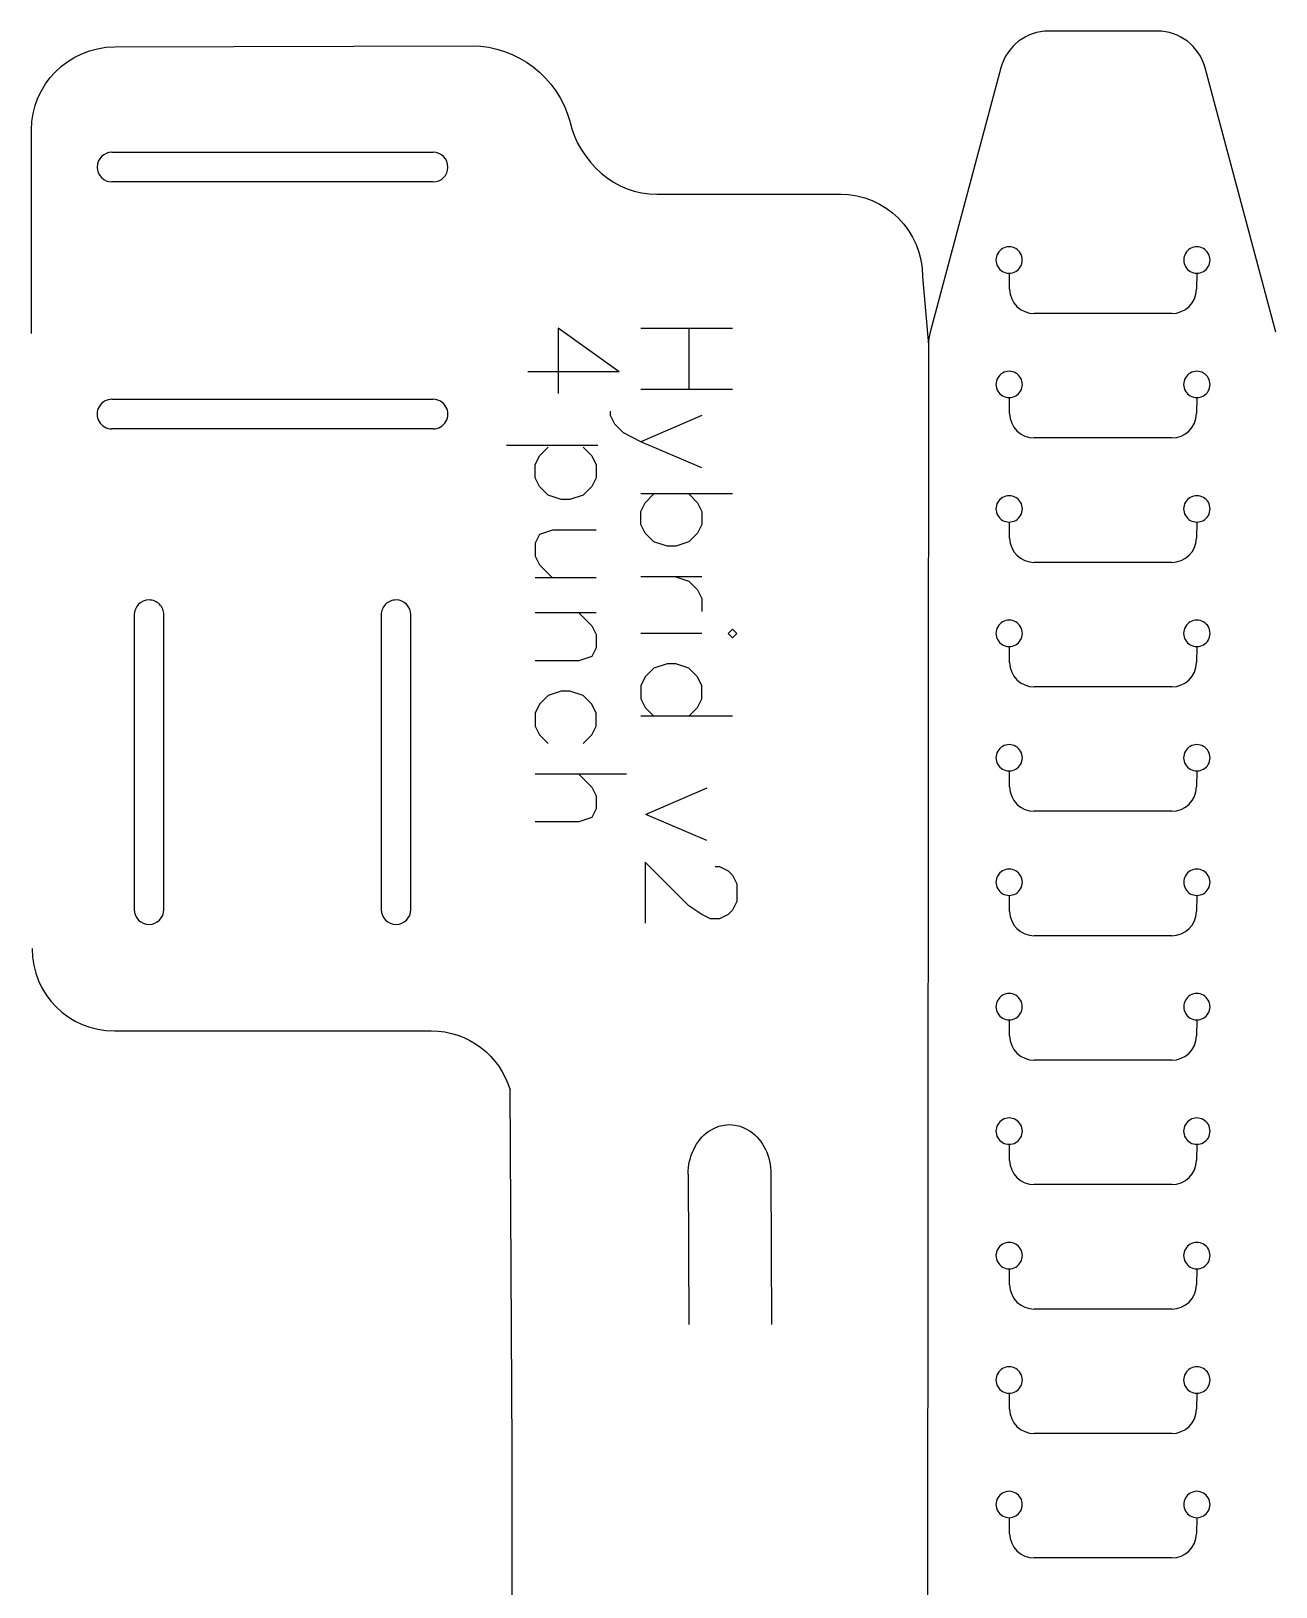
# Model space of a CAD drawing. Extents: x 9 to 642, y 361 to 1089.
# Drawn here: x 436 to 511.6, y 994.9 to 1089.4 of the extents above; entities that cross this region are included whole.
import ezdxf

# ---------------------------------------------------------------- set-up
doc = ezdxf.new("R2010")
doc.units = 0
doc.layers.add('Layer_1', color=7, linetype='CONTINUOUS')

msp = doc.modelspace()

# ---------------------------------------------------------------- linework, layer by layer
at = {"layer": 'Layer_1', "color": 7}
for p, q in [((504.374573, 1089.389811), (497.778537, 1089.389811)), ((441.046844, 1088.442497), (462.803558, 1088.486498)), ((494.880741, 1087.166253), (490.578775, 1071.111045)), ((511.574309, 1071.111045), (507.272343, 1087.166253)), ((435.982242, 1083.41298), (435.982242, 1071.024976)), ((473.976144, 1079.482224), (485.165612, 1079.479578)), ((490.114564, 1074.486203), (490.47654, 1070.334599)), ((490.47654, 1070.334599), (490.212248, 751.059959)), ((441.038747, 1028.676509), (460.272289, 1028.676509)), ((465.059554, 1025.162816), (465.170785, 1003.283468)), ((465.170785, 1003.283468), (465.170785, 753.097225))]:
    msp.add_line(p, q, dxfattribs=at)
at = {"layer": 'Layer_1', "color": 1}
for p, q in [((440.89283, 1082.033151), (460.392833, 1082.033151)), ((460.392833, 1080.233138), (440.89283, 1080.233138)), ((495.376544, 1074.6898), (495.376544, 1074.6898)), ((495.404616, 1073.717509), (495.38927, 1074.689905)), ((506.763867, 1074.689905), (506.748521, 1073.717509)), ((506.77654, 1074.6898), (506.77654, 1074.6898)), ((505.248651, 1072.241266), (496.904433, 1072.241266)), ((440.89283, 1067.033155), (460.392833, 1067.033155)), ((495.376544, 1067.132823), (495.376544, 1067.132823)), ((495.404616, 1066.160533), (495.38927, 1067.132929)), ((506.763867, 1067.132929), (506.748521, 1066.160533)), ((506.77654, 1067.132823), (506.77654, 1067.132823)), ((460.392833, 1065.233141), (440.89283, 1065.233141)), ((505.248651, 1064.68429), (496.904433, 1064.68429)), ((495.376544, 1059.575847), (495.376544, 1059.575847)), ((495.404616, 1058.603556), (495.38927, 1059.575953)), ((506.763867, 1059.575953), (506.748521, 1058.603556)), ((506.77654, 1059.575847), (506.77654, 1059.575847)), ((505.248651, 1057.127314), (496.904433, 1057.127314)), ((443.14282, 1054.846261), (443.14282, 1054.846261)), ((458.142843, 1054.846261), (458.142843, 1054.846261)), ((442.24284, 1053.946255), (442.24284, 1036.04624)), ((444.042826, 1036.04624), (444.042826, 1053.946255)), ((457.242836, 1053.946255), (457.242836, 1036.04624)), ((459.042823, 1036.04624), (459.042823, 1053.946255)), ((495.376544, 1052.018871), (495.376544, 1052.018871)), ((495.404616, 1051.04658), (495.38927, 1052.01895)), ((506.763867, 1052.01895), (506.748521, 1051.04658)), ((506.77654, 1052.018871), (506.77654, 1052.018871)), ((505.248651, 1049.570337), (496.904433, 1049.570337)), ((495.376544, 1044.461895), (495.376544, 1044.461895)), ((495.404616, 1043.489577), (495.38927, 1044.461974)), ((506.763867, 1044.461974), (506.748521, 1043.489577)), ((506.77654, 1044.461895), (506.77654, 1044.461895)), ((505.248651, 1042.013361), (496.904433, 1042.013361)), ((495.376544, 1036.904892), (495.376544, 1036.904892)), ((495.404616, 1035.932601), (495.38927, 1036.904998)), ((506.763867, 1036.904998), (506.748521, 1035.932601)), ((506.77654, 1036.904892), (506.77654, 1036.904892)), ((443.14282, 1035.146259), (443.14282, 1035.146259)), ((458.142843, 1035.146259), (458.142843, 1035.146259)), ((505.248651, 1034.456385), (496.904433, 1034.456385)), ((495.376544, 1029.347916), (495.376544, 1029.347916)), ((495.404616, 1028.375625), (495.38927, 1029.348021)), ((506.763867, 1029.348021), (506.748521, 1028.375625)), ((506.77654, 1029.347916), (506.77654, 1029.347916)), ((505.248651, 1026.899382), (496.904433, 1026.899382)), ((495.376544, 1021.790939), (495.376544, 1021.790939)), ((495.404616, 1020.818649), (495.38927, 1021.791045)), ((506.763867, 1021.791045), (506.748521, 1020.818649)), ((506.77654, 1021.790939), (506.77654, 1021.790939)), ((475.881303, 1019.983676), (475.928055, 1010.858965)), ((480.911006, 1019.98328), (480.934554, 1010.857959)), ((505.248651, 1019.342406), (496.904433, 1019.342406)), ((495.376544, 1014.233963), (495.376544, 1014.233963)), ((495.404616, 1013.261672), (495.38927, 1014.234069)), ((506.763867, 1014.234069), (506.748521, 1013.261672)), ((506.77654, 1014.233963), (506.77654, 1014.233963)), ((505.248651, 1011.78543), (496.904433, 1011.78543)), ((495.376544, 1006.676987), (495.376544, 1006.676987)), ((495.404616, 1005.704696), (495.38927, 1006.677066)), ((506.763867, 1006.677066), (506.748521, 1005.704696)), ((506.77654, 1006.676987), (506.77654, 1006.676987)), ((505.248651, 1004.228453), (496.904433, 1004.228453)), ((495.376544, 999.119984), (495.376544, 999.119984)), ((495.404616, 998.147693), (495.38927, 999.12009)), ((506.763867, 999.12009), (506.748521, 998.147693)), ((506.77654, 999.119984), (506.77654, 999.119984)), ((505.248651, 996.671477), (496.904433, 996.671477))]:
    msp.add_line(p, q, dxfattribs=at)
at = {"layer": 'Layer_1', "color": 5}
for p, q in [((471.700304, 1068.705507), (467.996138, 1071.35134)), ((467.996138, 1071.35134), (467.996138, 1067.38259)), ((478.56939, 1071.336576), (473.01314, 1071.336576)), ((475.923557, 1071.336576), (475.923557, 1067.63241)), ((471.700304, 1068.705507), (466.144054, 1068.705507)), ((478.56939, 1067.63241), (473.01314, 1067.63241)), ((471.161057, 1066.04491), (471.161057, 1066.309493)), ((471.42564, 1065.515743), (471.161057, 1066.04491)), ((476.717307, 1066.04491), (473.01314, 1064.45741)), ((471.954807, 1064.986576), (471.42564, 1065.515743)), ((473.01314, 1064.45741), (471.954807, 1064.986576)), ((470.404402, 1064.231403), (464.848152, 1064.231403)), ((466.853587, 1063.591005), (467.382754, 1064.120172)), ((469.499394, 1064.120172), (470.028561, 1063.591005)), ((476.717307, 1062.86991), (473.01314, 1064.45741)), ((466.589004, 1063.061838), (466.853587, 1063.591005)), ((466.589004, 1062.268088), (466.589004, 1063.061838)), ((470.028561, 1063.591005), (470.293144, 1063.061838)), ((470.293144, 1063.061838), (470.293144, 1062.268088)), ((466.853587, 1061.738922), (466.589004, 1062.268088)), ((470.293144, 1062.268088), (470.028561, 1061.738922)), ((467.382754, 1061.209755), (466.853587, 1061.738922)), ((468.176478, 1060.945172), (467.382754, 1061.209755)), ((468.705644, 1060.945172), (468.176478, 1060.945172)), ((469.499394, 1061.209755), (468.705644, 1060.945172)), ((470.028561, 1061.738922), (469.499394, 1061.209755)), ((478.56939, 1061.28241), (473.01314, 1061.28241)), ((473.277724, 1060.753243), (473.80689, 1061.28241)), ((475.923557, 1061.28241), (476.452724, 1060.753243)), ((473.01314, 1060.224076), (473.277724, 1060.753243)), ((473.01314, 1059.430326), (473.01314, 1060.224076)), ((476.452724, 1060.753243), (476.717307, 1060.224076)), ((476.717307, 1060.224076), (476.717307, 1059.430326)), ((467.647337, 1059.093088), (466.853587, 1058.828505)), ((470.293144, 1059.093088), (467.647337, 1059.093088)), ((473.277724, 1058.90116), (473.01314, 1059.430326)), ((476.717307, 1059.430326), (476.452724, 1058.90116)), ((466.853587, 1058.828505), (466.589004, 1058.299338)), ((466.589004, 1058.299338), (466.589004, 1057.505562)), ((473.80689, 1058.371993), (473.277724, 1058.90116)), ((474.60064, 1058.10741), (473.80689, 1058.371993)), ((475.129807, 1058.10741), (474.60064, 1058.10741)), ((475.923557, 1058.371993), (475.129807, 1058.10741)), ((476.452724, 1058.90116), (475.923557, 1058.371993)), ((466.589004, 1057.505562), (466.853587, 1056.976395)), ((466.853587, 1056.976395), (467.647337, 1056.182645)), ((476.717307, 1056.255326), (473.01314, 1056.255326)), ((475.129807, 1056.255326), (475.923557, 1055.990743)), ((470.293144, 1056.182645), (466.589004, 1056.182645)), ((475.923557, 1055.990743), (476.452724, 1055.461576)), ((476.452724, 1055.461576), (476.717307, 1054.93241)), ((476.717307, 1054.93241), (476.717307, 1054.13866)), ((470.293144, 1054.065979), (466.589004, 1054.065979)), ((469.234811, 1054.065979), (470.028561, 1053.272229)), ((470.028561, 1053.272229), (470.293144, 1052.743062)), ((470.293144, 1052.743062), (470.293144, 1051.949312)), ((476.717307, 1052.815743), (473.01314, 1052.815743)), ((478.56939, 1053.080326), (478.304807, 1052.815743)), ((478.304807, 1052.815743), (478.56939, 1052.55116)), ((478.833974, 1052.815743), (478.56939, 1053.080326)), ((478.56939, 1052.55116), (478.833974, 1052.815743)), ((470.293144, 1051.949312), (470.028561, 1051.420145)), ((469.234811, 1051.155562), (466.589004, 1051.155562)), ((470.028561, 1051.420145), (469.234811, 1051.155562)), ((473.80689, 1050.699076), (473.277724, 1050.16991)), ((474.60064, 1050.96366), (473.80689, 1050.699076)), ((475.129807, 1050.96366), (474.60064, 1050.96366)), ((475.923557, 1050.699076), (475.129807, 1050.96366)), ((476.452724, 1050.16991), (475.923557, 1050.699076)), ((473.277724, 1050.16991), (473.01314, 1049.640743)), ((473.01314, 1049.640743), (473.01314, 1048.846993)), ((476.717307, 1049.640743), (476.452724, 1050.16991)), ((476.717307, 1048.846993), (476.717307, 1049.640743)), ((467.382754, 1049.038895), (466.853587, 1048.509729)), ((468.176478, 1049.303479), (467.382754, 1049.038895)), ((468.705644, 1049.303479), (468.176478, 1049.303479)), ((469.499394, 1049.038895), (468.705644, 1049.303479)), ((470.028561, 1048.509729), (469.499394, 1049.038895)), ((473.01314, 1048.846993), (473.277724, 1048.317826)), ((476.452724, 1048.317826), (476.717307, 1048.846993)), ((466.853587, 1048.509729), (466.589004, 1047.980562)), ((466.589004, 1047.980562), (466.589004, 1047.186812)), ((470.293144, 1047.980562), (470.028561, 1048.509729)), ((470.293144, 1047.186812), (470.293144, 1047.980562)), ((478.56939, 1047.78866), (473.01314, 1047.78866)), ((473.277724, 1048.317826), (473.80689, 1047.78866)), ((475.923557, 1047.78866), (476.452724, 1048.317826)), ((466.589004, 1047.186812), (466.853587, 1046.657645)), ((470.028561, 1046.657645), (470.293144, 1047.186812)), ((466.853587, 1046.657645), (467.382754, 1046.128479)), ((469.499394, 1046.128479), (470.028561, 1046.657645)), ((472.145228, 1044.276395), (466.589004, 1044.276395)), ((469.234811, 1044.276395), (470.028561, 1043.482645)), ((470.028561, 1043.482645), (470.293144, 1042.953479)), ((477.012741, 1043.412451), (473.308574, 1041.824951)), ((470.293144, 1042.159729), (470.028561, 1041.630562)), ((470.293144, 1042.953479), (470.293144, 1042.159729)), ((469.234811, 1041.365979), (466.589004, 1041.365979)), ((470.028561, 1041.630562), (469.234811, 1041.365979)), ((477.012741, 1040.237451), (473.308574, 1041.824951)), ((475.925621, 1036.280846), (473.279787, 1038.926679)), ((473.279787, 1038.926679), (473.279787, 1035.222512)), ((477.513121, 1038.662096), (477.777704, 1038.662096)), ((477.777704, 1038.662096), (478.306871, 1038.397512)), ((478.306871, 1038.397512), (478.571454, 1038.132929)), ((478.571454, 1038.132929), (478.836037, 1037.603762)), ((478.836037, 1037.603762), (478.836037, 1036.545429)), ((478.836037, 1036.545429), (478.571454, 1036.016262)), ((476.719371, 1035.751679), (475.925621, 1036.280846)), ((477.248537, 1035.487096), (476.719371, 1035.751679)), ((477.777704, 1035.487096), (477.248537, 1035.487096)), ((478.306871, 1035.751679), (477.777704, 1035.487096)), ((478.571454, 1036.016262), (478.306871, 1035.751679))]:
    msp.add_line(p, q, dxfattribs=at)
at = {"layer": 'Layer_1', "color": 7}
for points in [[(497.778511, 1089.389811), (496.420692, 1089.389806), (495.232164, 1088.477807), (494.880741, 1087.166253)], [(507.272343, 1087.166253), (506.920921, 1088.477807), (505.732392, 1089.389806), (504.374573, 1089.389811)], [(436.003965, 1083.380542), (436.003965, 1086.150544), (438.23419, 1088.380744), (441.046844, 1088.442497)], [(462.803558, 1088.486498), (465.420234, 1088.510045), (468.011907, 1086.58589), (468.69141, 1083.913069)], [(468.69141, 1083.913069), (469.250025, 1081.460381), (471.469826, 1079.450897), (473.976144, 1079.482224)], [(485.114838, 1079.485902), (487.884867, 1079.485902), (490.114564, 1077.256231), (490.114564, 1074.486203)], [(490.578775, 1071.111045), (490.510916, 1070.857809), (490.476545, 1070.59677), (490.47654, 1070.334599)], [(436.038493, 1033.676896), (436.038493, 1030.906867), (438.268745, 1028.676509), (441.038747, 1028.676509)], [(460.272289, 1028.681483), (462.54879, 1028.681483), (464.457389, 1027.174099), (465.066327, 1025.099792)]]:
    msp.add_open_spline(points, degree=3, dxfattribs=at)
at = {"layer": 'Layer_1', "color": 1}
for points in [[(440.89283, 1082.033151), (440.39577, 1082.033151), (439.992823, 1081.630204), (439.992823, 1081.133145)], [(461.292839, 1081.133145), (461.292839, 1081.630204), (460.889893, 1082.033151), (460.392833, 1082.033151)], [(439.992823, 1081.133145), (439.992823, 1080.636085), (440.39577, 1080.233138), (440.89283, 1080.233138)], [(460.392833, 1080.233138), (460.889893, 1080.233138), (461.292839, 1080.636085), (461.292839, 1081.133145)], [(495.376544, 1076.289814), (495.090729, 1076.289814), (494.826625, 1076.137334), (494.683717, 1075.889811)], [(496.069371, 1075.889811), (495.926463, 1076.137334), (495.662359, 1076.289814), (495.376544, 1076.289814)], [(506.77654, 1076.289814), (506.490725, 1076.289814), (506.226621, 1076.137334), (506.083713, 1075.889811)], [(507.469367, 1075.889811), (507.326459, 1076.137334), (507.062355, 1076.289814), (506.77654, 1076.289814)], [(494.683717, 1075.889811), (494.54081, 1075.642288), (494.54081, 1075.337326), (494.683717, 1075.089803)], [(496.069371, 1075.089803), (496.212278, 1075.337326), (496.212278, 1075.642288), (496.069371, 1075.889811)], [(506.083713, 1075.889811), (505.940806, 1075.642288), (505.940806, 1075.337326), (506.083713, 1075.089803)], [(507.469367, 1075.089803), (507.612274, 1075.337326), (507.612274, 1075.642288), (507.469367, 1075.889811)], [(494.683717, 1075.089803), (494.826625, 1074.84228), (495.090729, 1074.6898), (495.376544, 1074.6898)], [(495.376544, 1074.6898), (495.662359, 1074.6898), (495.926463, 1074.84228), (496.069371, 1075.089803)], [(506.083713, 1075.089803), (506.226621, 1074.84228), (506.490725, 1074.6898), (506.77654, 1074.6898)], [(506.77654, 1074.6898), (507.062355, 1074.6898), (507.326459, 1074.84228), (507.469367, 1075.089803)], [(495.404616, 1073.717509), (495.41759, 1072.898445), (496.085267, 1072.241263), (496.904433, 1072.241266)], [(505.248651, 1072.241266), (506.067817, 1072.241263), (506.735494, 1072.898445), (506.748468, 1073.717509)], [(495.376544, 1068.732812), (495.090007, 1068.733905), (494.824766, 1068.581666), (494.681181, 1068.333698)], [(496.071907, 1068.333698), (495.928322, 1068.581666), (495.663081, 1068.733905), (495.376544, 1068.732812)], [(506.77654, 1068.732812), (506.490003, 1068.733905), (506.224762, 1068.581666), (506.081177, 1068.333698)], [(507.471903, 1068.333698), (507.328318, 1068.581666), (507.063078, 1068.733905), (506.77654, 1068.732812)], [(494.681181, 1068.333698), (494.537596, 1068.08573), (494.537596, 1067.779905), (494.681181, 1067.531937)], [(496.071907, 1067.531937), (496.215492, 1067.779905), (496.215492, 1068.08573), (496.071907, 1068.333698)], [(506.081177, 1068.333698), (505.937592, 1068.08573), (505.937592, 1067.779905), (506.081177, 1067.531937)], [(507.471903, 1067.531937), (507.615488, 1067.779905), (507.615488, 1068.08573), (507.471903, 1068.333698)], [(440.89283, 1067.033155), (440.571288, 1067.033155), (440.274172, 1066.861615), (440.113401, 1066.583151)], [(461.172262, 1066.583151), (461.011491, 1066.861615), (460.714374, 1067.033155), (460.392833, 1067.033155)], [(494.681181, 1067.531937), (494.824766, 1067.283969), (495.090007, 1067.13173), (495.376544, 1067.132823)], [(495.376544, 1067.132823), (495.663081, 1067.13173), (495.928322, 1067.283969), (496.071907, 1067.531937)], [(506.081177, 1067.531937), (506.224762, 1067.283969), (506.490003, 1067.13173), (506.77654, 1067.132823)], [(506.77654, 1067.132823), (507.063078, 1067.13173), (507.328318, 1067.283969), (507.471903, 1067.531937)], [(440.113401, 1066.583151), (439.95263, 1066.304688), (439.95263, 1065.961608), (440.113401, 1065.683145)], [(440.113401, 1065.683145), (440.274172, 1065.404682), (440.571288, 1065.233141), (440.89283, 1065.233141)], [(460.392833, 1065.233141), (460.714374, 1065.233141), (461.011491, 1065.404682), (461.172262, 1065.683145)], [(461.172262, 1065.683145), (461.333032, 1065.961608), (461.333032, 1066.304688), (461.172262, 1066.583151)], [(495.404616, 1066.160533), (495.41759, 1065.341469), (496.085267, 1064.684287), (496.904433, 1064.68429)], [(505.248651, 1064.68429), (506.067817, 1064.684287), (506.735494, 1065.341469), (506.748468, 1066.160533)], [(495.376544, 1061.175835), (495.089959, 1061.177001), (494.824643, 1061.024778), (494.681013, 1060.77678)], [(496.072075, 1060.77678), (495.928445, 1061.024778), (495.663129, 1061.177001), (495.376544, 1061.175835)], [(506.77654, 1061.175835), (506.489955, 1061.177001), (506.224639, 1061.024778), (506.081009, 1060.77678)], [(507.472072, 1060.77678), (507.328441, 1061.024778), (507.063126, 1061.177001), (506.77654, 1061.175835)], [(494.681013, 1060.77678), (494.537382, 1060.528783), (494.537382, 1060.2229), (494.681013, 1059.974902)], [(496.072075, 1059.974902), (496.215705, 1060.2229), (496.215705, 1060.528783), (496.072075, 1060.77678)], [(506.081009, 1060.77678), (505.937379, 1060.528783), (505.937379, 1060.2229), (506.081009, 1059.974902)], [(507.472072, 1059.974902), (507.615702, 1060.2229), (507.615702, 1060.528783), (507.472072, 1060.77678)], [(494.681013, 1059.974902), (494.824643, 1059.726904), (495.089959, 1059.574682), (495.376544, 1059.575847)], [(495.376544, 1059.575847), (495.663129, 1059.574682), (495.928445, 1059.726904), (496.072075, 1059.974902)], [(506.081009, 1059.974902), (506.224639, 1059.726904), (506.489955, 1059.574682), (506.77654, 1059.575847)], [(506.77654, 1059.575847), (507.063126, 1059.574682), (507.328441, 1059.726904), (507.472072, 1059.974902)], [(495.404616, 1058.603556), (495.41759, 1057.784493), (496.085267, 1057.127311), (496.904433, 1057.127314)], [(505.248651, 1057.127314), (506.067817, 1057.127311), (506.735494, 1057.784493), (506.748468, 1058.603556)], [(443.14282, 1054.846261), (442.645769, 1054.84625), (442.242836, 1054.443306), (442.24284, 1053.946255)], [(443.779223, 1054.582657), (443.610438, 1054.751442), (443.381517, 1054.846263), (443.14282, 1054.846261)], [(444.042826, 1053.946255), (444.042828, 1054.184952), (443.948007, 1054.413873), (443.779223, 1054.582657)], [(457.50644, 1054.582657), (457.337656, 1054.413873), (457.242834, 1054.184952), (457.242836, 1053.946255)], [(458.142843, 1054.846261), (457.904146, 1054.846263), (457.675224, 1054.751442), (457.50644, 1054.582657)], [(459.042823, 1053.946255), (459.042827, 1054.443306), (458.639894, 1054.84625), (458.142843, 1054.846261)], [(495.376544, 1053.618859), (495.089959, 1053.620025), (494.824643, 1053.467802), (494.681013, 1053.219804)], [(496.072075, 1053.219804), (495.928445, 1053.467802), (495.663129, 1053.620025), (495.376544, 1053.618859)], [(506.77654, 1053.618859), (506.489955, 1053.620025), (506.224639, 1053.467802), (506.081009, 1053.219804)], [(507.472072, 1053.219804), (507.328441, 1053.467802), (507.063126, 1053.620025), (506.77654, 1053.618859)], [(494.681013, 1053.219804), (494.537382, 1052.971806), (494.537382, 1052.665924), (494.681013, 1052.417926)], [(496.072075, 1052.417926), (496.215705, 1052.665924), (496.215705, 1052.971806), (496.072075, 1053.219804)], [(506.081009, 1053.219804), (505.937379, 1052.971806), (505.937379, 1052.665924), (506.081009, 1052.417926)], [(507.472072, 1052.417926), (507.615702, 1052.665924), (507.615702, 1052.971806), (507.472072, 1053.219804)], [(494.681013, 1052.417926), (494.824643, 1052.169928), (495.089959, 1052.017705), (495.376544, 1052.018871)], [(495.376544, 1052.018871), (495.663129, 1052.017705), (495.928445, 1052.169928), (496.072075, 1052.417926)], [(506.081009, 1052.417926), (506.224639, 1052.169928), (506.489955, 1052.017705), (506.77654, 1052.018871)], [(506.77654, 1052.018871), (507.063126, 1052.017705), (507.328441, 1052.169928), (507.472072, 1052.417926)], [(495.404616, 1051.04658), (495.41759, 1050.227517), (496.085267, 1049.570334), (496.904433, 1049.570337)], [(505.248651, 1049.570337), (506.067817, 1049.570334), (506.735494, 1050.227517), (506.748468, 1051.04658)], [(495.376544, 1046.061883), (495.090007, 1046.062976), (494.824766, 1045.910737), (494.681181, 1045.662769)], [(496.071907, 1045.662769), (495.928322, 1045.910737), (495.663081, 1046.062976), (495.376544, 1046.061883)], [(506.77654, 1046.061883), (506.490003, 1046.062976), (506.224762, 1045.910737), (506.081177, 1045.662769)], [(507.471903, 1045.662769), (507.328318, 1045.910737), (507.063078, 1046.062976), (506.77654, 1046.061883)], [(494.681181, 1045.662769), (494.537596, 1045.414801), (494.537596, 1045.108976), (494.681181, 1044.861008)], [(496.071907, 1044.861008), (496.215492, 1045.108976), (496.215492, 1045.414801), (496.071907, 1045.662769)], [(506.081177, 1045.662769), (505.937592, 1045.414801), (505.937592, 1045.108976), (506.081177, 1044.861008)], [(507.471903, 1044.861008), (507.615488, 1045.108976), (507.615488, 1045.414801), (507.471903, 1045.662769)], [(494.681181, 1044.861008), (494.824766, 1044.61304), (495.090007, 1044.460802), (495.376544, 1044.461895)], [(495.376544, 1044.461895), (495.663081, 1044.460802), (495.928322, 1044.61304), (496.071907, 1044.861008)], [(506.081177, 1044.861008), (506.224762, 1044.61304), (506.490003, 1044.460802), (506.77654, 1044.461895)], [(506.77654, 1044.461895), (507.063078, 1044.460802), (507.328318, 1044.61304), (507.471903, 1044.861008)], [(495.404616, 1043.489577), (495.417605, 1042.670524), (496.085277, 1042.013358), (496.904433, 1042.013361)], [(505.248651, 1042.013361), (506.067807, 1042.013358), (506.73548, 1042.670524), (506.748468, 1043.489577)], [(495.376544, 1038.504907), (495.090539, 1038.505192), (494.826138, 1038.352773), (494.683053, 1038.105133)], [(496.070035, 1038.105133), (495.92695, 1038.352773), (495.662549, 1038.505192), (495.376544, 1038.504907)], [(506.77654, 1038.504907), (506.490535, 1038.505192), (506.226134, 1038.352773), (506.083049, 1038.105133)], [(507.470031, 1038.105133), (507.326947, 1038.352773), (507.062545, 1038.505192), (506.77654, 1038.504907)], [(494.683053, 1038.105133), (494.539968, 1037.857493), (494.539968, 1037.552306), (494.683053, 1037.304665)], [(496.070035, 1037.304665), (496.21312, 1037.552306), (496.21312, 1037.857493), (496.070035, 1038.105133)], [(506.083049, 1038.105133), (505.939964, 1037.857493), (505.939964, 1037.552306), (506.083049, 1037.304665)], [(507.470031, 1037.304665), (507.613116, 1037.552306), (507.613116, 1037.857493), (507.470031, 1038.105133)], [(494.683053, 1037.304665), (494.826138, 1037.057025), (495.090539, 1036.904607), (495.376544, 1036.904892)], [(495.376544, 1036.904892), (495.662549, 1036.904607), (495.92695, 1037.057025), (496.070035, 1037.304665)], [(506.083049, 1037.304665), (506.226134, 1037.057025), (506.490535, 1036.904607), (506.77654, 1036.904892)], [(506.77654, 1036.904892), (507.062545, 1036.904607), (507.326947, 1037.057025), (507.470031, 1037.304665)], [(442.24284, 1036.04624), (442.242851, 1035.549199), (442.645779, 1035.14627), (443.14282, 1035.146259)], [(443.14282, 1035.146259), (443.639871, 1035.146256), (444.042815, 1035.549188), (444.042826, 1036.04624)], [(457.242836, 1036.04624), (457.242847, 1035.549188), (457.645792, 1035.146256), (458.142843, 1035.146259)], [(458.142843, 1035.146259), (458.639884, 1035.14627), (459.042812, 1035.549199), (459.042823, 1036.04624)], [(495.404616, 1035.932601), (495.417605, 1035.113548), (496.085277, 1034.456382), (496.904433, 1034.456385)], [(505.248651, 1034.456385), (506.067807, 1034.456382), (506.73548, 1035.113548), (506.748468, 1035.932601)], [(495.376544, 1030.94793), (495.090729, 1030.94793), (494.826625, 1030.79545), (494.683717, 1030.547927)], [(496.069371, 1030.547927), (495.926463, 1030.79545), (495.662359, 1030.94793), (495.376544, 1030.94793)], [(506.77654, 1030.94793), (506.490725, 1030.94793), (506.226621, 1030.79545), (506.083713, 1030.547927)], [(507.469367, 1030.547927), (507.326459, 1030.79545), (507.062355, 1030.94793), (506.77654, 1030.94793)], [(494.683717, 1030.547927), (494.54081, 1030.300404), (494.54081, 1029.995442), (494.683717, 1029.747919)], [(496.069371, 1029.747919), (496.212278, 1029.995442), (496.212278, 1030.300404), (496.069371, 1030.547927)], [(506.083713, 1030.547927), (505.940806, 1030.300404), (505.940806, 1029.995442), (506.083713, 1029.747919)], [(507.469367, 1029.747919), (507.612274, 1029.995442), (507.612274, 1030.300404), (507.469367, 1030.547927)], [(494.683717, 1029.747919), (494.826625, 1029.500396), (495.090729, 1029.347916), (495.376544, 1029.347916)], [(495.376544, 1029.347916), (495.662359, 1029.347916), (495.926463, 1029.500396), (496.069371, 1029.747919)], [(506.083713, 1029.747919), (506.226621, 1029.500396), (506.490725, 1029.347916), (506.77654, 1029.347916)], [(506.77654, 1029.347916), (507.062355, 1029.347916), (507.326459, 1029.500396), (507.469367, 1029.747919)], [(495.404616, 1028.375625), (495.41759, 1027.556561), (496.085267, 1026.899379), (496.904433, 1026.899382)], [(505.248651, 1026.899382), (506.067817, 1026.899379), (506.735494, 1027.556561), (506.748468, 1028.375625)], [(495.376544, 1023.390928), (495.089959, 1023.392093), (494.824643, 1023.23987), (494.681013, 1022.991873)], [(496.072075, 1022.991873), (495.928445, 1023.23987), (495.663129, 1023.392093), (495.376544, 1023.390928)], [(506.77654, 1023.390928), (506.489955, 1023.392093), (506.224639, 1023.23987), (506.081009, 1022.991873)], [(507.472072, 1022.991873), (507.328441, 1023.23987), (507.063126, 1023.392093), (506.77654, 1023.390928)], [(475.881303, 1019.984999), (475.881303, 1021.057911), (476.360649, 1022.049279), (477.138788, 1022.585721)], [(477.138788, 1022.585721), (477.916901, 1023.12219), (478.875593, 1023.12219), (479.653732, 1022.585721)], [(479.653732, 1022.585721), (480.431845, 1022.049279), (480.911006, 1021.057858), (480.911006, 1019.984946)], [(494.681013, 1022.991873), (494.537382, 1022.743875), (494.537382, 1022.437992), (494.681013, 1022.189994)], [(496.072075, 1022.189994), (496.215705, 1022.437992), (496.215705, 1022.743875), (496.072075, 1022.991873)], [(506.081009, 1022.991873), (505.937379, 1022.743875), (505.937379, 1022.437992), (506.081009, 1022.189994)], [(507.472072, 1022.189994), (507.615702, 1022.437992), (507.615702, 1022.743875), (507.472072, 1022.991873)], [(494.681013, 1022.189994), (494.824643, 1021.941997), (495.089959, 1021.789774), (495.376544, 1021.790939)], [(495.376544, 1021.790939), (495.663129, 1021.789774), (495.928445, 1021.941997), (496.072075, 1022.189994)], [(506.081009, 1022.189994), (506.224639, 1021.941997), (506.489955, 1021.789774), (506.77654, 1021.790939)], [(506.77654, 1021.790939), (507.063126, 1021.789774), (507.328441, 1021.941997), (507.472072, 1022.189994)], [(495.404616, 1020.818649), (495.41759, 1019.999585), (496.085267, 1019.342403), (496.904433, 1019.342406)], [(505.248651, 1019.342406), (506.067817, 1019.342403), (506.735494, 1019.999585), (506.748468, 1020.818649)], [(495.376544, 1015.833951), (495.089959, 1015.835117), (494.824643, 1015.682894), (494.681013, 1015.434896)], [(496.072075, 1015.434896), (495.928445, 1015.682894), (495.663129, 1015.835117), (495.376544, 1015.833951)], [(506.77654, 1015.833951), (506.489955, 1015.835117), (506.224639, 1015.682894), (506.081009, 1015.434896)], [(507.472072, 1015.434896), (507.328441, 1015.682894), (507.063126, 1015.835117), (506.77654, 1015.833951)], [(494.681013, 1015.434896), (494.537382, 1015.186899), (494.537382, 1014.881016), (494.681013, 1014.633018)], [(496.072075, 1014.633018), (496.215705, 1014.881016), (496.215705, 1015.186899), (496.072075, 1015.434896)], [(506.081009, 1015.434896), (505.937379, 1015.186899), (505.937379, 1014.881016), (506.081009, 1014.633018)], [(507.472072, 1014.633018), (507.615702, 1014.881016), (507.615702, 1015.186899), (507.472072, 1015.434896)], [(494.681013, 1014.633018), (494.824643, 1014.38502), (495.089959, 1014.232798), (495.376544, 1014.233963)], [(495.376544, 1014.233963), (495.663129, 1014.232798), (495.928445, 1014.38502), (496.072075, 1014.633018)], [(506.081009, 1014.633018), (506.224639, 1014.38502), (506.489955, 1014.232798), (506.77654, 1014.233963)], [(506.77654, 1014.233963), (507.063126, 1014.232798), (507.328441, 1014.38502), (507.472072, 1014.633018)], [(495.404616, 1013.261672), (495.41759, 1012.442609), (496.085267, 1011.785427), (496.904433, 1011.78543)], [(505.248651, 1011.78543), (506.067817, 1011.785427), (506.735494, 1012.442609), (506.748468, 1013.261672)], [(495.376544, 1008.276975), (495.090007, 1008.278068), (494.824766, 1008.12583), (494.681181, 1007.877862)], [(496.071907, 1007.877862), (495.928322, 1008.12583), (495.663081, 1008.278068), (495.376544, 1008.276975)], [(506.77654, 1008.276975), (506.490003, 1008.278068), (506.224762, 1008.12583), (506.081177, 1007.877862)], [(507.471903, 1007.877862), (507.328318, 1008.12583), (507.063078, 1008.278068), (506.77654, 1008.276975)], [(494.681181, 1007.877862), (494.537596, 1007.629894), (494.537596, 1007.324068), (494.681181, 1007.0761)], [(496.071907, 1007.0761), (496.215492, 1007.324068), (496.215492, 1007.629894), (496.071907, 1007.877862)], [(506.081177, 1007.877862), (505.937592, 1007.629894), (505.937592, 1007.324068), (506.081177, 1007.0761)], [(507.471903, 1007.0761), (507.615488, 1007.324068), (507.615488, 1007.629894), (507.471903, 1007.877862)], [(494.681181, 1007.0761), (494.824766, 1006.828132), (495.090007, 1006.675894), (495.376544, 1006.676987)], [(495.376544, 1006.676987), (495.663081, 1006.675894), (495.928322, 1006.828132), (496.071907, 1007.0761)], [(506.081177, 1007.0761), (506.224762, 1006.828132), (506.490003, 1006.675894), (506.77654, 1006.676987)], [(506.77654, 1006.676987), (507.063078, 1006.675894), (507.328318, 1006.828132), (507.471903, 1007.0761)], [(495.404616, 1005.704696), (495.41759, 1004.885633), (496.085267, 1004.22845), (496.904433, 1004.228453)], [(505.248651, 1004.228453), (506.067817, 1004.22845), (506.735494, 1004.885633), (506.748468, 1005.704696)], [(495.376544, 1000.719999), (495.090729, 1000.719999), (494.826625, 1000.567518), (494.683717, 1000.319995)], [(496.069371, 1000.319995), (495.926463, 1000.567518), (495.662359, 1000.719999), (495.376544, 1000.719999)], [(506.77654, 1000.719999), (506.490725, 1000.719999), (506.226621, 1000.567518), (506.083713, 1000.319995)], [(507.469367, 1000.319995), (507.326459, 1000.567518), (507.062355, 1000.719999), (506.77654, 1000.719999)], [(494.683717, 1000.319995), (494.54081, 1000.072472), (494.54081, 999.767511), (494.683717, 999.519988)], [(494.683717, 999.519988), (494.826625, 999.272465), (495.090729, 999.119984), (495.376544, 999.119984)], [(495.376544, 999.119984), (495.662359, 999.119984), (495.926463, 999.272465), (496.069371, 999.519988)], [(496.069371, 999.519988), (496.212278, 999.767511), (496.212278, 1000.072472), (496.069371, 1000.319995)], [(506.083713, 1000.319995), (505.940806, 1000.072472), (505.940806, 999.767511), (506.083713, 999.519988)], [(506.083713, 999.519988), (506.226621, 999.272465), (506.490725, 999.119984), (506.77654, 999.119984)], [(506.77654, 999.119984), (507.062355, 999.119984), (507.326459, 999.272465), (507.469367, 999.519988)], [(507.469367, 999.519988), (507.612274, 999.767511), (507.612274, 1000.072472), (507.469367, 1000.319995)], [(495.404616, 998.147693), (495.417605, 997.32864), (496.085277, 996.671474), (496.904433, 996.671477)], [(505.248651, 996.671477), (506.067807, 996.671474), (506.73548, 997.32864), (506.748468, 998.147693)]]:
    msp.add_open_spline(points, degree=3, dxfattribs=at)

doc.saveas('drawing.dxf')
